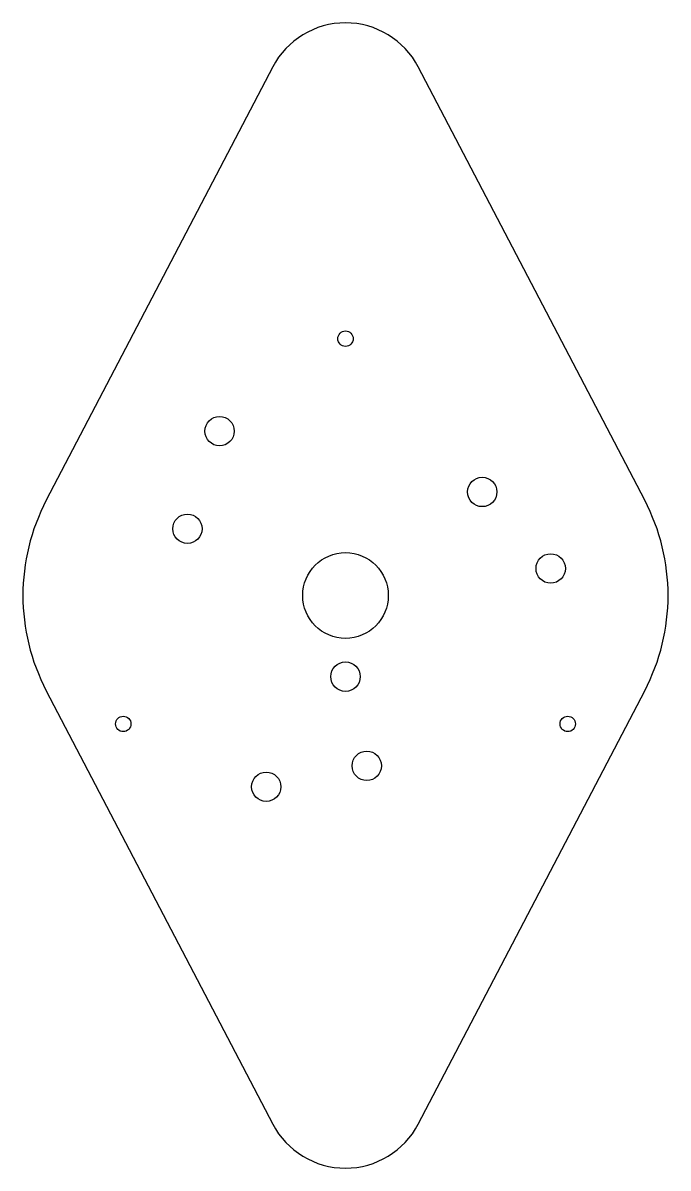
# Model space of a CAD drawing. Header units: millimetres. Extents: x -31 to 31, y -56 to 56.
import ezdxf

# ---------------------------------------------------------------- set-up
doc = ezdxf.new("R2010")
doc.units = ezdxf.units.MM

msp = doc.modelspace()

# ---------------------------------------------------------------- linework, layer by layer
msp.add_lwpolyline([(-7.09, -51.45, 0.605466), (7.09, -51.45), (29.15, -9.27, 0.245744), (29.15, 9.27), (7.09, 51.45, 0.605466), (-7.09, 51.45), (-29.15, 9.27, 0.245744), (-29.15, -9.27)], format="xyb", close=True)
for centre, radius in [((0, 25), 0.75), ((-12.27, 16), 1.43), ((13.32, 10.08), 1.43), ((-15.4, 6.5), 1.43), ((0, 0), 4.17), ((19.99, 2.63), 1.43), ((0, -7.9), 1.43), ((-21.65, -12.5), 0.75), ((21.65, -12.5), 0.75), ((2.07, -16.58), 1.43), ((-7.72, -18.62), 1.43)]:
    msp.add_circle(centre, radius)

doc.saveas('drawing.dxf')
